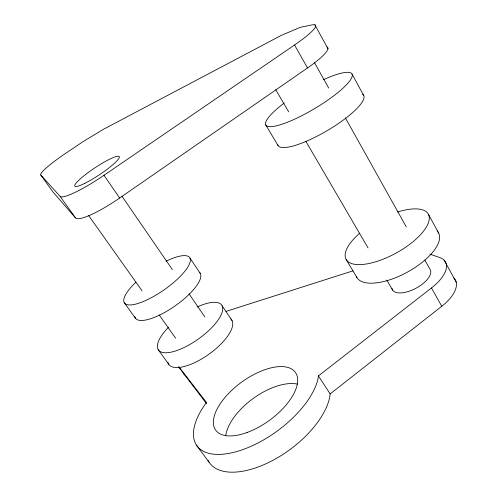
<?xml version="1.0" encoding="UTF-8"?>
<svg xmlns="http://www.w3.org/2000/svg" width="497" height="497" viewBox="0 0 497 497"><rect width="100%" height="100%" fill="white"/><g stroke="black" fill="none" stroke-linecap="round" stroke-linejoin="round"><path stroke-width="0.75" d="M429.88 254.141L439.727 257.527A38.275 17.364 -28.1 0 1 431.458 287.98L318.434 375.894L330.132 393.935L329.641 397.619A72.519 36.654 -36.2 0 1 271.424 461.104A72.519 36.654 -36.2 0 1 208.026 460.396M318.434 375.894L317.863 379.497A73.189 35.206 -36 0 1 232.826 452.568A73.189 35.206 -36 0 1 203.745 406.341L206.528 402.527L178.87 366.78M330.132 393.935L441.765 306.276A37.946 18.091 -27.7 0 0 453.898 277.935M40.797 175.012L60.112 196.383A44.494 6.902 -33.6 0 0 103.991 175.279L294.553 44.985A42.711 6.231 -31.3 0 0 311.625 24.98L300.256 27.329L281.196 35.43L103.301 129.375L82.912 141.732L66.182 152.964A35.163 4.287 -33.5 0 0 40.797 175.012L53.16 192.221L75.569 217.959A44.034 8.182 -33.8 0 0 119.653 198.03L307.506 67.977A42.288 7.393 -31.1 0 0 327.032 47.01M225.998 311.395L352.851 270.902M178.659 366.948L206.454 403.564M196.445 445.126L209.063 462.204M124.356 302.835L135.358 318.068M158.276 349.789L168.769 364.313M60.112 196.383L75.569 217.959M88.764 215.679L142.061 290.832M159.077 314.831L175.646 338.196M103.991 175.279L119.653 198.03M121.945 196.16L172.378 269.604M189.046 293.876L204.832 316.862M189.997 258.148L200.409 273.592M222.097 305.767L232.031 320.497M265.802 125.033L278.047 145.522M346.167 259.515L356.939 277.543M275.742 89.709L288.651 111.831M305.86 141.334L368.053 247.935M386.834 280.115L392.698 290.173M294.553 44.985L307.506 67.977M431.458 287.98L441.765 306.276M314.309 62.324L328.691 88.056M345.347 117.851L406.279 226.88M424.823 260.061L429.743 268.865A21.421 9.71 -28.1 0 1 415.417 288.552A21.421 9.71 -28.1 0 1 392.003 288.403M314.856 24.85L327.977 48.712M444.113 260.124L456.203 282.103M352.056 74.121L363.705 95.505M428.451 214.35L438.683 233.124M165.936 261.267A39.729 11.866 -34.8 0 1 186.729 268.74A39.729 11.866 -34.8 0 1 136.203 303.984A39.729 11.866 -34.8 0 1 135.843 282.259M199.415 272.281A39.431 12.636 -35 0 1 173.913 306.717A39.431 12.636 -35 0 1 134.749 316.477M197.309 306.929A38.797 14.189 -35.3 0 1 219.705 317.54A38.797 14.189 -35.3 0 1 170.396 352.292A38.797 14.189 -35.3 0 1 168.589 327.175M230.875 318.944A38.511 14.879 -35.5 0 1 207.709 355.075A38.511 14.879 -35.5 0 1 167.974 362.487M184.474 375.049A31.845 12.947 -35.7 0 1 183.784 373.868M225.713 435.701A48.774 24.608 -36.2 0 1 253.563 398.203A48.774 24.608 -36.2 0 1 297.399 384.106M323.392 79.725A50.079 10.754 -30.7 0 1 345.912 85.347A50.079 10.754 -30.7 0 1 279.034 125.145A50.079 10.754 -30.7 0 1 284.247 103.022M362.642 94.293A49.601 12.021 -30.4 0 1 327.411 130.5A49.601 12.021 -30.4 0 1 277.693 144.521M397.594 212.045A46.935 18.606 -28.8 0 1 425.047 229.092A46.935 18.606 -28.8 0 1 361.481 264.547A46.935 18.606 -28.8 0 1 359.791 233.136M437.161 231.024A46.519 19.569 -28.5 0 1 408.428 271.555A46.519 19.569 -28.5 0 1 356.386 276.4M84.894 183.3A26.67 4.131 -33.6 0 0 119.367 157.3A26.67 4.131 -33.6 0 0 86.944 173.447A26.67 4.131 -33.6 0 0 84.894 183.3M247.102 432.477A49.222 23.632 -36 0 0 295.529 372.595A49.222 23.632 -36 0 0 223.936 398.718A49.222 23.632 -36 0 0 247.102 432.477"/></g></svg>
